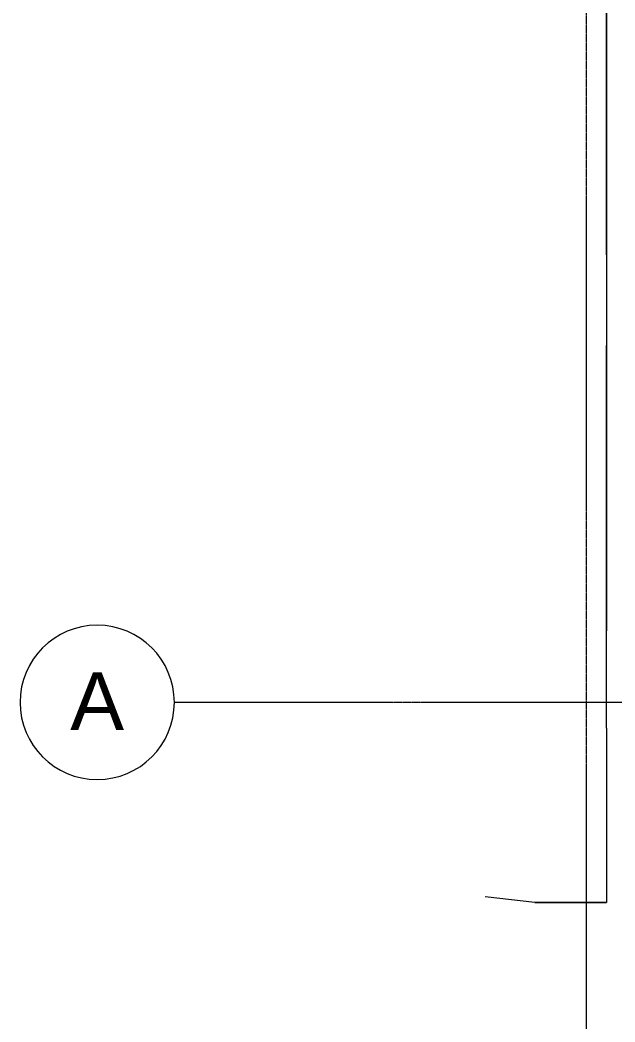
# Model space of a CAD drawing. Header units: inches. Extents: x -4294 to -464, y 9706 to 12475.
# Drawn here: x -4292.2 to -4060.9, y 11722.9 to 12112.5 of the extents above; entities that cross this region are included whole.
import ezdxf

# ---------------------------------------------------------------- set-up
doc = ezdxf.new("R2010")
doc.units = ezdxf.units.IN
doc.header["$MEASUREMENT"] = 0
doc.linetypes.add('Aligning Line 1_8_', pattern=[0.25, 0.125, -0.125])
doc.linetypes.add('Grid Line 1_2_', pattern=[0.875, 0.5, -0.125, 0.125, -0.125])
for name, color, linetype, lineweight in [('0-1', 7, 'Continuous', 5), ('0-6', 165, 'Continuous', 5), ('C-TOPO', 7, 'Continuous', 9), ('G-ANNO-SYMB', 111, 'Aligning Line 1_8_', 9), ('G-ANNO-SYMB-1', 147, 'Aligning Line 1_8_', 9), ('S-GRID-1', 1, 'Grid Line 1_2_', 9), ('S-GRID-IDEN', 1, 'Continuous', 9), ('S-GRID-IDEN-1', 147, 'Continuous', 9)]:
    doc.layers.add(name, color=color, linetype=linetype, lineweight=lineweight)
doc.styles.add('Arial_1', font='arial.ttf', dxfattribs={"height": 22.5})

# ---------------------------------------------------------------- blocks, each defined once
blk = doc.blocks.new('CTR  - Topography_rvt-1-FLOOR PLAN - 1ST FLOOR')
at = {"layer": 'C-TOPO'}
for p, q in [((-4064.23, 12176.01), (-4064.23, 12021.23)), ((-4064.23, 12021.23), (-4064.23, 12176.01)), ((-4064.23, 12021.23), (-4064.23, 11985.99)), ((-4064.23, 12021.23), (-4064.23, 11985.99)), ((-4064.23, 11985.99), (-4064.23, 11922.37)), ((-4064.23, 11922.37), (-4064.23, 11985.99)), ((-4064.23, 11875.08), (-4064.23, 11922.37)), ((-4064.23, 11922.37), (-4064.23, 11875.08)), ((-4064.23, 11837.19), (-4064.23, 11875.08)), ((-4064.23, 11837.19), (-4064.23, 11875.08)), ((-4064.23, 11837.19), (-4064.23, 11769.36)), ((-4064.23, 11837.19), (-4064.23, 11769.36)), ((-4092.12, 11769.36), (-4111.32, 11771.52)), ((-4092.12, 11769.36), (-4111.32, 11771.52)), ((-4092.12, 11769.36), (-4064.23, 11769.36)), ((-4064.23, 11769.36), (-4092.12, 11769.36))]:
    blk.add_line(p, q, dxfattribs=at)
blk = doc.blocks.new('Grid - Grid Head - Circle-50561-FLOOR PLAN - 1ST FLOOR')
at = {"layer": 'S-GRID-IDEN-1'}
for start, end in [(360, 180), (180, 360)]:
    blk.add_arc((0, 0), 0.25, start, end, dxfattribs=at)
blk = doc.blocks.new('CTR - 1st Phase - Shell_rvt-1-FLOOR PLAN - 1ST FLOOR')
at = {"layer": 'G-ANNO-SYMB-1'}
blk.add_line((-4071.96, 9706.24), (-4071.96, 12363.36), dxfattribs=at)
at = {"layer": 'S-GRID-1'}
blk.add_line((-464.45, 11847.19), (-4232.19, 11847.19), dxfattribs=at)
at = {"layer": '0-6', "xscale": 120, "yscale": 120, "zscale": 120, "rotation": 89.9999999999999}
blk.add_blockref('Grid - Grid Head - Circle-50561-FLOOR PLAN - 1ST FLOOR', (-4262.19, 11847.19), dxfattribs=at)
at = {"layer": 'S-GRID-IDEN', "insert": (-4272.7, 11858.92), "char_height": 22.5, "width": 25.3762, "attachment_point": 1, "style": 'Arial_1'}
blk.add_mtext('A', dxfattribs=at)
blk = doc.blocks.new('CTR - 1st Phase -Stairs _ Elevators_rvt-1-FLOOR PLAN - 1ST FLOOR')
at = {"layer": 'G-ANNO-SYMB-1'}
blk.add_line((-4071.96, 9706.24), (-4071.96, 12363.36), dxfattribs=at)

msp = doc.modelspace()

# ---------------------------------------------------------------- linework, layer by layer
at = {"layer": 'G-ANNO-SYMB'}
msp.add_line((-4071.9645, 9706.2403), (-4071.9645, 12363.358), dxfattribs=at)

# ---------------------------------------------------------------- block references
at = {"layer": '0-1'}
for name in ['CTR - 1st Phase - Shell_rvt-1-FLOOR PLAN - 1ST FLOOR', 'CTR  - Topography_rvt-1-FLOOR PLAN - 1ST FLOOR', 'CTR - 1st Phase -Stairs _ Elevators_rvt-1-FLOOR PLAN - 1ST FLOOR']:
    msp.add_blockref(name, (0, 0), dxfattribs=at)

doc.saveas('drawing.dxf')
